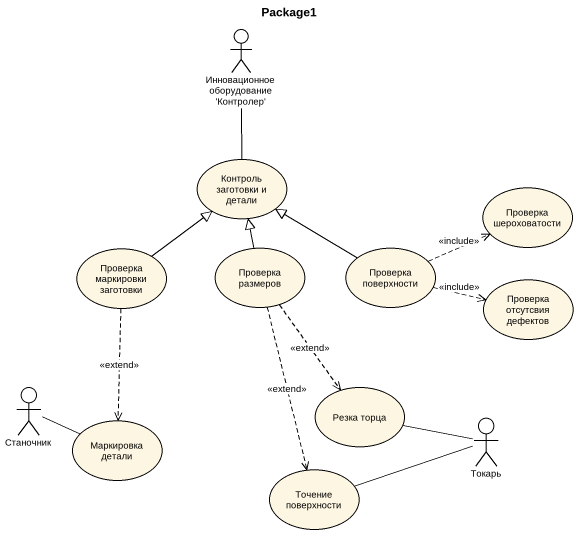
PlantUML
@startuml
title Package1
actor "Инновационное оборудование 'Контролер'" as Инновационное_оборудование
usecase "Контроль заготовки и детали" as Контроль_заготовки_и_детали
usecase "Проверка шероховатости" as Проверка_шероховатости
usecase "Проверка маркировки заготовки" as Проверка_маркировки
usecase "Проверка размеров" as Проверка_размеров
usecase "Проверка поверхности" as Проверка_поверхности
usecase "Проверка отсутсвия дефектов" as Проверка_отсутсвия_дефектов
actor Станочник
usecase "Резка торца" as Резка_торца
usecase "Маркировка детали" as Маркировка_детали
actor Токарь
usecase "Точение поверхности" as Точение_поверхности
Инновационное_оборудование -- Контроль_заготовки_и_детали
Проверка_маркировки -up-|> Контроль_заготовки_и_детали
Проверка_маркировки ..> Маркировка_детали : <<extend>>
Проверка_размеров -up-|> Контроль_заготовки_и_детали
Проверка_размеров ..> Резка_торца : <<extend>>
Проверка_размеров ..> Точение_поверхности : <<extend>>
Проверка_поверхности -left-|> Контроль_заготовки_и_детали
Проверка_поверхности .right.> Проверка_шероховатости : <<include>>
Проверка_поверхности .right.> Проверка_отсутсвия_дефектов : <<include>>
Станочник -right- Маркировка_детали
Токарь -left- Резка_торца
Токарь -left- Точение_поверхности
@enduml
